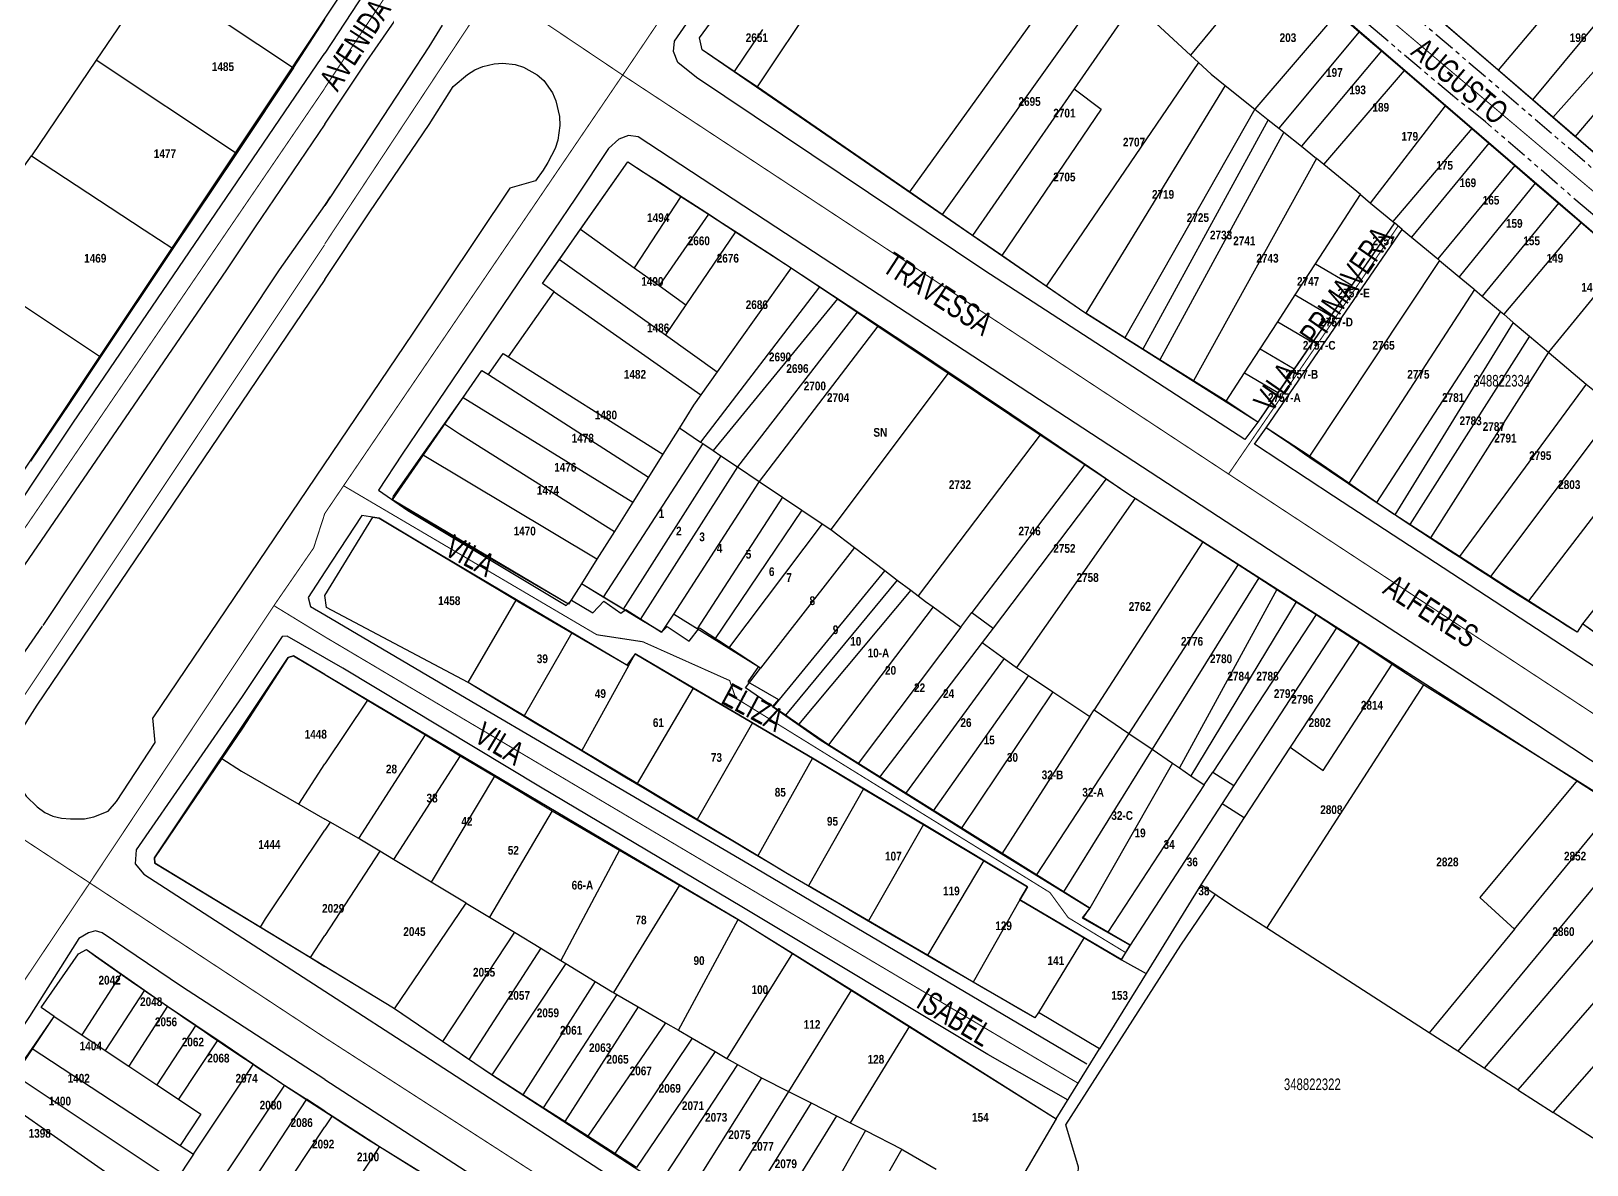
# Model space of a CAD drawing. Extents: x 203136 to 205923, y 4839890 to 4842982.
# Drawn here: x 204586.3 to 204854.4, y 4842317 to 4842512.3 of the extents above; entities that cross this region are included whole.
import ezdxf
from ezdxf.enums import TextEntityAlignment as Align

# ---------------------------------------------------------------- set-up
doc = ezdxf.new("R2010")
doc.units = 0
doc.header["$LTSCALE"] = 1.5
doc.header["$MEASUREMENT"] = 0
doc.linetypes.add('PHANTOMX2', pattern=[5, 2.5, -0.5, 0.5, -0.5, 0.5, -0.5])
for name, color, linetype in [('CD_MALHA_LOTES', 40, 'CONTINUOUS'), ('CD_TXT_QUADRA', 7, 'CONTINUOUS'), ('RU-QUADRAS', 210, 'CONTINUOUS'), ('SV-EIXO-RUA-N-PAV', 6, 'CONTINUOUS'), ('SV-EIXO-RUA-PAV', 20, 'CONTINUOUS'), ('SV-RUA-NAO-PAV-S-GUIA-C-GUIA', 7, 'CONTINUOUS'), ('SV-RUA-PAVIM-S-GUIA-C-GUIA', 7, 'CONTINUOUS'), ('SV-TXT-RUA-N-PAV-S-GUIA-C-GUIA', 7, 'CONTINUOUS'), ('SV-TXT-RUA-PAV-S-GUIA-C-GUIA', 7, 'CONTINUOUS'), ('Th_NmrPort', 1, 'CONTINUOUS')]:
    doc.layers.add(name, color=color, linetype=linetype)
doc.styles.add('3488-22-2D_TXT$0$ARIAL', font='ARIAL.TTF')
doc.styles.add('ARIAL', font='ARIAL.TTF')
doc.styles.get("Standard").update_dxf_attribs({"font": 'swisscbo.ttf'})

msp = doc.modelspace()

# ---------------------------------------------------------------- linework, layer by layer
at = {"layer": 'CD_MALHA_LOTES', "linetype": 'Continuous'}
for p, q in [((204800.1, 4842525.19), (204786.07, 4842508.17)), ((204607.44, 4842521.98), (204597.51, 4842507.31)), ((204607.44, 4842521.98), (204631.51, 4842505.99)), ((204723.48, 4842520.85), (204711.36, 4842502.7)), ((204763.72, 4842520.88), (204737.63, 4842484.61)), ((204852.65, 4842521.72), (204839.1, 4842505.57)), ((204701.47, 4842511.17), (204705.72, 4842516.99)), ((204769.19, 4842517.01), (204743.24, 4842480.75)), ((204776.28, 4842517.18), (204766, 4842502.38)), ((204811.38, 4842515.46), (204797.16, 4842498.87)), ((204811.38, 4842515.46), (204815.14, 4842512.22)), ((204858.48, 4842516.74), (204844.99, 4842500.5)), ((204631.51, 4842505.99), (204636.88, 4842514.33)), ((204712.3, 4842512.62), (204707.43, 4842505.35)), ((204780.15, 4842513.62), (204786.07, 4842508.17)), ((204839.1, 4842505.57), (204829.74, 4842513.66)), ((204848.51, 4842497.46), (204862.56, 4842513.25)), ((204701.9, 4842509.09), (204701.47, 4842511.17)), ((204815.14, 4842512.22), (204801.27, 4842495.59)), ((204815.14, 4842512.22), (204818.97, 4842508.93)), ((204852.37, 4842494.13), (204866.06, 4842510.27)), ((204597.51, 4842507.31), (204586.36, 4842490.85)), ((204621.67, 4842491.26), (204597.51, 4842507.31)), ((204707.43, 4842505.35), (204701.9, 4842509.09)), ((204786.07, 4842508.17), (204787.45, 4842506.9)), ((204818.97, 4842508.93), (204805.16, 4842492.48)), ((204818.97, 4842508.93), (204822.94, 4842505.52)), ((204631.51, 4842505.99), (204621.67, 4842491.26)), ((204711.36, 4842502.7), (204707.43, 4842505.35)), ((204787.45, 4842506.9), (204761.21, 4842468.38)), ((204787.45, 4842506.9), (204789.63, 4842504.89)), ((204789.63, 4842504.89), (204792.03, 4842502.97)), ((204809.06, 4842489.37), (204822.94, 4842505.52)), ((204822.94, 4842505.52), (204830.02, 4842499.43)), ((204844.99, 4842500.5), (204839.1, 4842505.57)), ((204737.63, 4842484.61), (204711.36, 4842502.7)), ((204766, 4842502.38), (204748.52, 4842477.11)), ((204766, 4842502.38), (204770.69, 4842498.89)), ((204792.03, 4842502.97), (204768.02, 4842463.71)), ((204792.03, 4842502.97), (204797.16, 4842498.87)), ((204817.08, 4842482.7), (204830.02, 4842499.43)), ((204830.02, 4842499.43), (204834.56, 4842495.53)), ((204848.51, 4842497.46), (204844.99, 4842500.5)), ((204770.69, 4842498.89), (204753.55, 4842473.65)), ((204797.16, 4842498.87), (204774.73, 4842459.5)), ((204799.47, 4842497.03), (204777.83, 4842457.55)), ((204797.16, 4842498.87), (204799.47, 4842497.03)), ((204799.47, 4842497.03), (204801.27, 4842495.59)), ((204852.37, 4842494.13), (204848.51, 4842497.46)), ((204802.15, 4842494.89), (204780.77, 4842455.71)), ((204801.27, 4842495.59), (204802.15, 4842494.89)), ((204802.15, 4842494.89), (204805.16, 4842492.48)), ((204834.56, 4842495.53), (204820.91, 4842479.52)), ((204834.56, 4842495.53), (204837.48, 4842493.01)), ((204852.45, 4842494.06), (204852.37, 4842494.13)), ((204856.31, 4842490.75), (204852.45, 4842494.06)), ((204621.67, 4842491.26), (204610.72, 4842474.88)), ((204805.16, 4842492.48), (204807.8, 4842490.38)), ((204837.48, 4842493.01), (204824.16, 4842476.81)), ((204837.48, 4842493.01), (204841.95, 4842489.17)), ((204573.3, 4842472.78), (204586.36, 4842490.85)), ((204586.36, 4842490.85), (204605.75, 4842478.1)), ((204680.97, 4842478.2), (204689.09, 4842489.79)), ((204689.09, 4842489.79), (204698.26, 4842483.85)), ((204807.8, 4842490.38), (204786.55, 4842452.08)), ((204809.06, 4842489.37), (204807.8, 4842490.38)), ((204815.33, 4842484.16), (204809.06, 4842489.37)), ((204841.95, 4842489.17), (204828.67, 4842473.07)), ((204841.95, 4842489.17), (204845.48, 4842486.14)), ((204845.48, 4842486.14), (204832.37, 4842469.99)), ((204845.48, 4842486.14), (204849.49, 4842482.69)), ((204698.26, 4842483.85), (204690.22, 4842471.55)), ((204698.26, 4842483.85), (204702.98, 4842480.79)), ((204743.24, 4842480.75), (204737.63, 4842484.61)), ((204807.58, 4842472.23), (204815.33, 4842484.16)), ((204815.33, 4842484.16), (204817.08, 4842482.7)), ((204702.98, 4842480.79), (204694.5, 4842468.48)), ((204702.98, 4842480.79), (204707.67, 4842477.75)), ((204748.52, 4842477.11), (204743.24, 4842480.75)), ((204817.08, 4842482.7), (204820.91, 4842479.52)), ((204849.49, 4842482.69), (204836.33, 4842466.67)), ((204849.49, 4842482.69), (204853.39, 4842479.34)), ((204605.75, 4842478.1), (204610.72, 4842474.88)), ((204677.33, 4842472.99), (204680.97, 4842478.2)), ((204680.97, 4842478.2), (204690.22, 4842471.55)), ((204707.67, 4842477.75), (204699.11, 4842465.17)), ((204707.67, 4842477.75), (204716.91, 4842471.76)), ((204799.12, 4842444), (204822.53, 4842478.17)), ((204821.19, 4842479.28), (204813.84, 4842468.56)), ((204820.91, 4842479.52), (204821.19, 4842479.28)), ((204822.53, 4842478.17), (204821.19, 4842479.28)), ((204822.53, 4842478.17), (204824.16, 4842476.81)), ((204853.39, 4842479.34), (204840.03, 4842463.54)), ((204853.39, 4842479.34), (204860.78, 4842472.99)), ((204610.72, 4842474.88), (204598.26, 4842456.24)), ((204753.55, 4842473.65), (204748.52, 4842477.11)), ((204824.16, 4842476.81), (204828.67, 4842473.07)), ((204573.3, 4842472.78), (204598.26, 4842456.24)), ((204674.41, 4842468.82), (204677.33, 4842472.99)), ((204677.33, 4842472.99), (204695.59, 4842460)), ((204761.21, 4842468.38), (204753.55, 4842473.65)), ((204804.1, 4842466.88), (204807.58, 4842472.23)), ((204828.98, 4842472.81), (204806.55, 4842439.09)), ((204807.58, 4842472.23), (204813.84, 4842468.56)), ((204828.67, 4842473.07), (204828.98, 4842472.81)), ((204828.98, 4842472.81), (204832.37, 4842469.99)), ((204860.78, 4842472.99), (204847.77, 4842457)), ((204690.22, 4842471.55), (204694.5, 4842468.48)), ((204717.27, 4842471.53), (204704.52, 4842453.65)), ((204716.91, 4842471.76), (204717.27, 4842471.53)), ((204717.27, 4842471.53), (204722.15, 4842468.25)), ((204832.37, 4842469.99), (204834.86, 4842467.92)), ((204668.51, 4842456.21), (204676.41, 4842467.41)), ((204676.41, 4842467.41), (204674.41, 4842468.82)), ((204676.41, 4842467.41), (204701.68, 4842449.67)), ((204694.5, 4842468.48), (204699.11, 4842465.17)), ((204722.15, 4842468.25), (204701.65, 4842441.53)), ((204722.15, 4842468.25), (204725.25, 4842466.18)), ((204767.87, 4842463.8), (204761.21, 4842468.38)), ((204801.09, 4842462.25), (204804.1, 4842466.88)), ((204804.1, 4842466.88), (204810.22, 4842463.28)), ((204813.84, 4842468.56), (204810.22, 4842463.28)), ((204834.97, 4842467.82), (204813.35, 4842434.42)), ((204834.86, 4842467.92), (204834.97, 4842467.82)), ((204834.97, 4842467.82), (204836.33, 4842466.67)), ((204699.11, 4842465.17), (204695.59, 4842460)), ((204725.25, 4842466.18), (204703.8, 4842440.08)), ((204725.25, 4842466.18), (204728.6, 4842463.93)), ((204836.33, 4842466.67), (204839.48, 4842464.01)), ((204728.6, 4842463.93), (204708.01, 4842437.25)), ((204732.21, 4842461.52), (204711.75, 4842434.73)), ((204728.6, 4842463.93), (204732.21, 4842461.52)), ((204732.21, 4842461.52), (204744.31, 4842453.41)), ((204768.02, 4842463.71), (204767.87, 4842463.8)), ((204774.73, 4842459.5), (204768.02, 4842463.71)), ((204798.06, 4842457.58), (204801.09, 4842462.25)), ((204801.09, 4842462.25), (204807.09, 4842458.73)), ((204810.22, 4842463.28), (204807.09, 4842458.73)), ((204839.48, 4842464.01), (204818.12, 4842431.14)), ((204841.68, 4842462.15), (204821.26, 4842428.99)), ((204839.48, 4842464.01), (204840.03, 4842463.54)), ((204840.03, 4842463.54), (204841.68, 4842462.15)), ((204841.68, 4842462.15), (204844.47, 4842459.78)), ((204695.59, 4842460), (204704.52, 4842453.65)), ((204777.83, 4842457.55), (204774.73, 4842459.5)), ((204807.09, 4842458.73), (204803.94, 4842454.13)), ((204844.47, 4842459.78), (204823.85, 4842427.31)), ((204844.47, 4842459.78), (204847.77, 4842457)), ((204598.26, 4842456.24), (204592.77, 4842448.02)), ((204665.08, 4842453.14), (204667.61, 4842456.78)), ((204667.61, 4842456.78), (204668.51, 4842456.21)), ((204668.51, 4842456.21), (204695.13, 4842439.43)), ((204780.77, 4842455.71), (204777.83, 4842457.55)), ((204795.36, 4842453.43), (204798.06, 4842457.58)), ((204798.06, 4842457.58), (204803.94, 4842454.13)), ((204847.77, 4842457), (204827.41, 4842425.02)), ((204847.77, 4842457), (204847.88, 4842456.9)), ((204847.88, 4842456.9), (204854.25, 4842451.53)), ((204660.7, 4842449.23), (204663.94, 4842453.87)), ((204663.94, 4842453.87), (204665.08, 4842453.14)), ((204704.52, 4842453.65), (204701.68, 4842449.67)), ((204744.31, 4842453.41), (204724.06, 4842426.44)), ((204744.31, 4842453.41), (204760.17, 4842442.79)), ((204786.55, 4842452.08), (204780.77, 4842455.71)), ((204792.19, 4842448.55), (204795.36, 4842453.43)), ((204795.36, 4842453.43), (204801.13, 4842450.04)), ((204803.94, 4842454.13), (204801.13, 4842450.04)), ((204665.08, 4842453.14), (204692.66, 4842435.47)), ((204792.19, 4842448.55), (204786.55, 4842452.08)), ((204854.25, 4842451.53), (204832.43, 4842421.79)), ((204854.25, 4842451.53), (204855.67, 4842450.33)), ((204592.77, 4842448.02), (204586.19, 4842438.24)), ((204657.49, 4842444.65), (204660.7, 4842449.23)), ((204660.7, 4842449.23), (204689.98, 4842431.17)), ((204701.68, 4842449.67), (204700.41, 4842447.9)), ((204797.65, 4842444.97), (204792.19, 4842448.55)), ((204801.13, 4842450.04), (204797.65, 4842444.97)), ((204700.41, 4842447.9), (204697.99, 4842444)), ((204859.42, 4842447.17), (204837.76, 4842418.36)), ((204653.74, 4842439.31), (204657.49, 4842444.65)), ((204657.49, 4842444.65), (204660.09, 4842442.97)), ((204660.09, 4842442.97), (204686.78, 4842426.1)), ((204697.99, 4842444), (204695.13, 4842439.43)), ((204697.99, 4842444), (204701.65, 4842441.53)), ((204760.17, 4842442.79), (204739.14, 4842415.04)), ((204760.17, 4842442.79), (204767.83, 4842437.66)), ((204806.31, 4842439.26), (204799.12, 4842444)), ((204702.01, 4842441.29), (204684.85, 4842414.83)), ((204701.65, 4842441.53), (204702.01, 4842441.29)), ((204702.01, 4842441.29), (204703.8, 4842440.08)), ((204703.8, 4842440.08), (204705.15, 4842439.18)), ((204865.61, 4842441.95), (204844.28, 4842414.17)), ((204648.74, 4842432.18), (204653.74, 4842439.31)), ((204683.78, 4842421.34), (204653.74, 4842439.31)), ((204705.15, 4842439.18), (204688.31, 4842412.74)), ((204695.13, 4842439.43), (204692.66, 4842435.47)), ((204705.15, 4842439.18), (204708.01, 4842437.25)), ((204767.83, 4842437.66), (204748.39, 4842412.15)), ((204767.83, 4842437.66), (204771.51, 4842435.2)), ((204806.55, 4842439.09), (204806.31, 4842439.26)), ((204813.35, 4842434.42), (204806.55, 4842439.09)), ((204692.66, 4842435.47), (204689.98, 4842431.17)), ((204708.01, 4842437.25), (204691.21, 4842410.97)), ((204708.01, 4842437.25), (204711.75, 4842434.73)), ((204711.75, 4842434.73), (204711.61, 4842434.54)), ((204711.75, 4842434.73), (204715.74, 4842432.04)), ((204771.51, 4842435.2), (204752.06, 4842409.48)), ((204771.51, 4842435.2), (204775.43, 4842432.57)), ((204873.28, 4842435.48), (204853.63, 4842410.19)), ((204648.53, 4842431.57), (204648.74, 4842432.18)), ((204711.61, 4842434.54), (204696.96, 4842411.9)), ((204715.74, 4842432.04), (204701.05, 4842409.36)), ((204715.74, 4842432.04), (204719.09, 4842429.78)), ((204775.43, 4842432.57), (204776.55, 4842431.85)), ((204818.12, 4842431.14), (204813.35, 4842434.42)), ((204651.2, 4842429.73), (204648.53, 4842431.57)), ((204678.9, 4842413.61), (204651.2, 4842429.73)), ((204689.98, 4842431.17), (204686.78, 4842426.1)), ((204719.09, 4842429.78), (204704.02, 4842407.51)), ((204719.09, 4842429.78), (204722.59, 4842427.43)), ((204776.55, 4842431.85), (204756.09, 4842402.7)), ((204776.55, 4842431.85), (204788.21, 4842424.34)), ((204821.05, 4842429.12), (204818.12, 4842431.14)), ((204636.88, 4842415.11), (204645.18, 4842428.59)), ((204645.18, 4842428.59), (204646.27, 4842428.43)), ((204646.27, 4842428.43), (204669.84, 4842414.32)), ((204722.59, 4842427.43), (204706.42, 4842406.02)), ((204722.59, 4842427.43), (204724.06, 4842426.44)), ((204821.26, 4842428.99), (204821.05, 4842429.12)), ((204823.85, 4842427.31), (204821.26, 4842428.99)), ((204827.41, 4842425.02), (204823.85, 4842427.31)), ((204686.78, 4842426.1), (204683.78, 4842421.34)), ((204724.06, 4842426.44), (204728.16, 4842423.34)), ((204788.21, 4842424.34), (204769.47, 4842395.42)), ((204788.21, 4842424.34), (204794.27, 4842420.45)), ((204832.43, 4842421.79), (204827.41, 4842425.02)), ((204683.78, 4842421.34), (204681.11, 4842417.11)), ((204728.16, 4842423.34), (204711.98, 4842402.57)), ((204728.16, 4842423.34), (204733.36, 4842419.41)), ((204837.76, 4842418.36), (204832.43, 4842421.79)), ((204733.36, 4842419.41), (204714.17, 4842395.91)), ((204733.36, 4842419.41), (204735.53, 4842417.76)), ((204794.27, 4842420.45), (204775.44, 4842391.34)), ((204794.27, 4842420.45), (204797.82, 4842418.16)), ((204681.11, 4842417.11), (204678.9, 4842413.61)), ((204684.85, 4842414.83), (204681.11, 4842417.11)), ((204735.53, 4842417.76), (204716.25, 4842394.46)), ((204737.84, 4842416.02), (204718.53, 4842392.86)), ((204735.53, 4842417.76), (204737.84, 4842416.02)), ((204737.84, 4842416.02), (204739.14, 4842415.04)), ((204797.82, 4842418.16), (204779.46, 4842388.6)), ((204800.96, 4842416.14), (204784.14, 4842385.4)), ((204797.82, 4842418.16), (204800.96, 4842416.14)), ((204800.96, 4842416.14), (204804.29, 4842413.99)), ((204839.68, 4842417.12), (204837.76, 4842418.36)), ((204844.28, 4842414.17), (204839.68, 4842417.12)), ((204637.15, 4842413.05), (204636.88, 4842415.11)), ((204661.57, 4842400.13), (204669.84, 4842414.32)), ((204669.84, 4842414.32), (204670.22, 4842414.09)), ((204670.22, 4842414.09), (204679.46, 4842408.67)), ((204688.31, 4842412.74), (204684.85, 4842414.83)), ((204741.69, 4842413.15), (204723.69, 4842389.35)), ((204739.14, 4842415.04), (204740.39, 4842414.09)), ((204740.39, 4842414.09), (204741.69, 4842413.15)), ((204741.69, 4842413.15), (204746.49, 4842409.66)), ((204804.29, 4842413.99), (204786.13, 4842384.04)), ((204804.29, 4842413.99), (204807.69, 4842411.81)), ((204852.69, 4842408.78), (204844.28, 4842414.17)), ((204661.57, 4842400.13), (204637.15, 4842413.05)), ((204691.21, 4842410.97), (204688.31, 4842412.74)), ((204694.88, 4842408.75), (204691.21, 4842410.97)), ((204696.96, 4842411.9), (204694.88, 4842408.75)), ((204701.05, 4842409.36), (204696.96, 4842411.9)), ((204746.49, 4842409.66), (204748.39, 4842412.15)), ((204748.39, 4842412.15), (204752.06, 4842409.48)), ((204807.69, 4842411.81), (204789.88, 4842384.67)), ((204807.69, 4842411.81), (204811.22, 4842409.53)), ((204679.46, 4842408.67), (204671.24, 4842394.35)), ((204679.46, 4842408.67), (204689.2, 4842402.97)), ((204704.02, 4842407.51), (204701.05, 4842409.36)), ((204746.49, 4842409.66), (204728.8, 4842386.13)), ((204752.06, 4842409.48), (204750.17, 4842406.99)), ((204811.22, 4842409.53), (204793.55, 4842382.34)), ((204811.22, 4842409.53), (204815.13, 4842407.02)), ((204853.63, 4842410.19), (204852.69, 4842408.78)), ((204858.32, 4842406.91), (204853.63, 4842410.19)), ((204706.42, 4842406.02), (204704.02, 4842407.51)), ((204711.98, 4842402.57), (204706.42, 4842406.02)), ((204750.17, 4842406.99), (204732.47, 4842383.82)), ((204750.17, 4842406.99), (204753.93, 4842404.27)), ((204815.13, 4842407.02), (204803.25, 4842388.96)), ((204815.13, 4842407.02), (204815.47, 4842406.8)), ((204815.47, 4842406.8), (204820.81, 4842403.29)), ((204630.56, 4842404.42), (204622.73, 4842392.26)), ((204631.49, 4842404.7), (204630.56, 4842404.42)), ((204636.88, 4842401.47), (204631.49, 4842404.7)), ((204689.2, 4842402.97), (204681.15, 4842388.41)), ((204689.2, 4842402.97), (204690.37, 4842405.06)), ((204690.37, 4842405.06), (204700.38, 4842399.16)), ((204709.36, 4842399.17), (204711.98, 4842402.57)), ((204753.93, 4842404.27), (204736.96, 4842381)), ((204753.93, 4842404.27), (204756.09, 4842402.7)), ((204756.09, 4842402.7), (204758.16, 4842401.32)), ((204808.92, 4842384.95), (204820.81, 4842403.29)), ((204820.81, 4842403.29), (204826.27, 4842399.7)), ((204636.88, 4842401.47), (204644.24, 4842397.07)), ((204671.24, 4842394.35), (204661.57, 4842400.13)), ((204758.16, 4842401.32), (204741.69, 4842378.02)), ((204758.16, 4842401.32), (204762.32, 4842398.52)), ((204644.24, 4842397.07), (204636.88, 4842386.11)), ((204644.24, 4842397.07), (204654.24, 4842391.08)), ((204700.38, 4842399.16), (204690.73, 4842382.68)), ((204700.38, 4842399.16), (204710.59, 4842393.14)), ((204714.17, 4842395.91), (204709.36, 4842399.17)), ((204762.32, 4842398.52), (204746.53, 4842374.98)), ((204762.32, 4842398.52), (204768.7, 4842394.23)), ((204799.21, 4842357.78), (204826.27, 4842399.7)), ((204826.27, 4842399.7), (204826.38, 4842399.63)), ((204826.38, 4842399.63), (204852.7, 4842383.23)), ((204716.25, 4842394.46), (204714.17, 4842395.91)), ((204718.53, 4842392.86), (204716.25, 4842394.46)), ((204768.7, 4842394.23), (204769.47, 4842395.42)), ((204769.47, 4842395.42), (204775.44, 4842391.34)), ((204622.73, 4842392.26), (204619.16, 4842386.99)), ((204681.15, 4842388.41), (204671.24, 4842394.35)), ((204710.59, 4842393.14), (204701.04, 4842376.5)), ((204710.59, 4842393.14), (204720.94, 4842387.05)), ((204723.69, 4842389.35), (204718.53, 4842392.86)), ((204768.7, 4842394.23), (204753.53, 4842370.58)), ((204642.73, 4842373.22), (204654.24, 4842391.08)), ((204654.24, 4842391.08), (204660.21, 4842387.5)), ((204728.8, 4842386.13), (204723.69, 4842389.35)), ((204775.44, 4842391.34), (204759.47, 4842366.93)), ((204775.44, 4842391.34), (204779.46, 4842388.6)), ((204619.16, 4842386.99), (204607.56, 4842369.9)), ((204619.16, 4842386.99), (204622.55, 4842384.83)), ((204660.21, 4842387.5), (204648.75, 4842369.6)), ((204660.21, 4842387.5), (204666.11, 4842383.97)), ((204690.73, 4842382.68), (204681.15, 4842388.41)), ((204720.94, 4842387.05), (204711.52, 4842370.23)), ((204720.94, 4842387.05), (204721.21, 4842386.89)), ((204721.21, 4842386.89), (204729.74, 4842381.81)), ((204779.46, 4842388.6), (204764.19, 4842364.02)), ((204779.46, 4842388.6), (204782.98, 4842386.19)), ((204803.25, 4842388.96), (204795.3, 4842376.87)), ((204803.25, 4842388.96), (204808.92, 4842384.95)), ((204622.55, 4842384.83), (204632.4, 4842379.16)), ((204632.4, 4842379.16), (204636.88, 4842386.11)), ((204666.11, 4842383.97), (204655.19, 4842365.72)), ((204666.11, 4842383.97), (204676.06, 4842378)), ((204732.47, 4842383.82), (204728.8, 4842386.13)), ((204736.96, 4842381), (204732.47, 4842383.82)), ((204782.98, 4842386.19), (204768.7, 4842361.25)), ((204782.98, 4842386.19), (204784.14, 4842385.4)), ((204784.14, 4842385.4), (204786.13, 4842384.04)), ((204786.13, 4842384.04), (204788.43, 4842382.47)), ((204788.43, 4842382.47), (204789.88, 4842384.67)), ((204789.88, 4842384.67), (204793.55, 4842382.34)), ((204701.04, 4842376.5), (204690.73, 4842382.68)), ((204729.74, 4842381.81), (204720.23, 4842365.07)), ((204729.74, 4842381.81), (204740.06, 4842375.67)), ((204741.69, 4842378.02), (204736.96, 4842381)), ((204788.43, 4842382.47), (204771.79, 4842357.12)), ((204793.55, 4842382.34), (204791.53, 4842379.24)), ((204852.7, 4842383.23), (204835.94, 4842363.09)), ((204852.7, 4842383.23), (204859.49, 4842379)), ((204632.4, 4842379.16), (204636.88, 4842376.58)), ((204791.53, 4842379.24), (204775.68, 4842354.84)), ((204791.53, 4842379.24), (204795.3, 4842376.87)), ((204841.88, 4842357.64), (204859.49, 4842379)), ((204637.8, 4842376.06), (204636.88, 4842376.58)), ((204637.8, 4842376.06), (204636.88, 4842374.69)), ((204642.73, 4842373.22), (204637.8, 4842376.06)), ((204676.06, 4842378), (204665.26, 4842359.67)), ((204676.06, 4842378), (204687.69, 4842371.22)), ((204711.52, 4842370.23), (204701.04, 4842376.5)), ((204740.06, 4842375.67), (204730.58, 4842359.03)), ((204740.06, 4842375.67), (204740.77, 4842375.25)), ((204746.53, 4842374.98), (204741.69, 4842378.02)), ((204795.3, 4842376.87), (204787.82, 4842365.25)), ((204864.55, 4842375.84), (204832.11, 4842336.6)), ((204626.66, 4842359.42), (204636.88, 4842374.69)), ((204642.9, 4842373.12), (204642.73, 4842373.22)), ((204646.35, 4842371.04), (204642.9, 4842373.12)), ((204740.77, 4842375.25), (204750.43, 4842369.44)), ((204753.53, 4842370.58), (204746.53, 4842374.98)), ((204646.35, 4842371.04), (204636.88, 4842356.52)), ((204648.75, 4842369.6), (204646.35, 4842371.04)), ((204687.69, 4842371.22), (204677.58, 4842352.22)), ((204687.69, 4842371.22), (204698.01, 4842365.2)), ((204759.47, 4842366.93), (204753.53, 4842370.58)), ((204869.73, 4842372.45), (204836.65, 4842333.67)), ((204607.56, 4842369.9), (204607.62, 4842369.01)), ((204607.62, 4842369.01), (204625.78, 4842357.96)), ((204655.19, 4842365.72), (204648.75, 4842369.6)), ((204716.93, 4842366.99), (204711.52, 4842370.23)), ((204750.43, 4842369.44), (204740.72, 4842353.12)), ((204750.43, 4842369.44), (204757.96, 4842364.92)), ((204875.92, 4842368.37), (204842.46, 4842329.93)), ((204661.23, 4842362.09), (204655.19, 4842365.72)), ((204698.01, 4842365.2), (204686.62, 4842346.71)), ((204698.01, 4842365.2), (204708.14, 4842359.28)), ((204720.23, 4842365.07), (204716.93, 4842366.99)), ((204730.58, 4842359.03), (204720.23, 4842365.07)), ((204757.96, 4842364.92), (204756.64, 4842362.65)), ((204764.19, 4842364.02), (204759.47, 4842366.93)), ((204787.82, 4842365.25), (204778.4, 4842349.99)), ((204793.49, 4842361.47), (204787.82, 4842365.25)), ((204756.64, 4842362.65), (204748.63, 4842348.51)), ((204756.64, 4842362.65), (204767.72, 4842356.15)), ((204768.7, 4842361.25), (204764.19, 4842364.02)), ((204835.94, 4842363.09), (204841.88, 4842357.64)), ((204648.9, 4842343.89), (204661.23, 4842362.09)), ((204661.23, 4842362.09), (204665.26, 4842359.67)), ((204665.26, 4842359.67), (204669.55, 4842357.08)), ((204767.59, 4842359.58), (204768.7, 4842361.25)), ((204771.79, 4842357.12), (204767.59, 4842359.58)), ((204799.21, 4842357.78), (204793.49, 4842361.47)), ((204625.78, 4842357.96), (204626.66, 4842359.42)), ((204625.78, 4842357.96), (204634.41, 4842352.72)), ((204669.55, 4842357.08), (204657.16, 4842338.27)), ((204669.55, 4842357.08), (204674.12, 4842354.34)), ((204697.81, 4842340.22), (204708.14, 4842359.28)), ((204708.14, 4842359.28), (204717.47, 4842353.5)), ((204740.72, 4842353.12), (204730.58, 4842359.03)), ((204775.68, 4842354.84), (204771.79, 4842357.12)), ((204827.16, 4842339.78), (204799.21, 4842357.78)), ((204841.88, 4842357.64), (204827.16, 4842339.78)), ((204634.41, 4842352.72), (204636.88, 4842356.52)), ((204674.12, 4842354.34), (204661.71, 4842335.18)), ((204674.12, 4842354.34), (204677.58, 4842352.22)), ((204767.72, 4842356.15), (204759.88, 4842343.26)), ((204767.72, 4842356.15), (204774.19, 4842352.35)), ((204774.19, 4842352.35), (204775.68, 4842354.84)), ((204587.99, 4842344.1), (204594.44, 4842353.38)), ((204594.44, 4842353.38), (204595.83, 4842354.09)), ((204595.83, 4842354.09), (204601.77, 4842349.93)), ((204634.41, 4842352.72), (204636.88, 4842351.21)), ((204678.41, 4842351.72), (204665.66, 4842332.5)), ((204677.58, 4842352.22), (204678.41, 4842351.72)), ((204678.41, 4842351.72), (204683.5, 4842348.61)), ((204717.47, 4842353.5), (204706.19, 4842335.35)), ((204717.47, 4842353.5), (204727.64, 4842347.18)), ((204748.63, 4842348.51), (204740.72, 4842353.12)), ((204774.19, 4842352.35), (204778.4, 4842349.99)), ((204601.77, 4842349.93), (204595.04, 4842339.4)), ((204601.77, 4842349.93), (204605.79, 4842347.11)), ((204648.74, 4842344), (204636.88, 4842351.21)), ((204778.4, 4842349.99), (204770.36, 4842336.99)), ((204605.79, 4842347.11), (204599.04, 4842336.73)), ((204605.79, 4842347.11), (204607.56, 4842345.87)), ((204683.5, 4842348.61), (204670.99, 4842329.1)), ((204687.2, 4842346.38), (204674.49, 4842326.86)), ((204683.5, 4842348.61), (204686.4, 4842346.84)), ((204686.4, 4842346.84), (204686.62, 4842346.71)), ((204686.62, 4842346.71), (204687.2, 4842346.38)), ((204687.2, 4842346.38), (204690.88, 4842344.24)), ((204727.64, 4842347.18), (204716.77, 4842329.66)), ((204727.64, 4842347.18), (204737.65, 4842340.89)), ((204759.21, 4842342.34), (204748.63, 4842348.51)), ((204590.26, 4842342.58), (204587.99, 4842344.1)), ((204609.78, 4842344.37), (204603.11, 4842334.01)), ((204607.56, 4842345.87), (204609.78, 4842344.37)), ((204609.78, 4842344.37), (204614.68, 4842341.06)), ((204648.9, 4842343.89), (204648.74, 4842344)), ((204657.16, 4842338.27), (204648.9, 4842343.89)), ((204690.88, 4842344.24), (204678.22, 4842324.48)), ((204690.88, 4842344.24), (204695.62, 4842341.49)), ((204586.48, 4842337.07), (204590.26, 4842342.58)), ((204590.26, 4842342.58), (204595.04, 4842339.4)), ((204614.68, 4842341.06), (204607.93, 4842330.8)), ((204614.68, 4842341.06), (204618.44, 4842338.52)), ((204695.62, 4842341.49), (204682.2, 4842321.93)), ((204695.62, 4842341.49), (204697.81, 4842340.22)), ((204737.65, 4842340.89), (204727.42, 4842324.24)), ((204737.65, 4842340.89), (204762.93, 4842324.96)), ((204759.88, 4842343.26), (204759.21, 4842342.34)), ((204770.36, 4842336.99), (204759.88, 4842343.26)), ((204595.04, 4842339.4), (204599.04, 4842336.73)), ((204618.44, 4842338.52), (204611.67, 4842328.3)), ((204618.44, 4842338.52), (204624.57, 4842334.36)), ((204661.71, 4842335.18), (204657.16, 4842338.27)), ((204700.21, 4842338.83), (204686.86, 4842318.96)), ((204697.81, 4842340.22), (204700.21, 4842338.83)), ((204700.21, 4842338.83), (204704.13, 4842336.55)), ((204832.11, 4842336.6), (204827.16, 4842339.78)), ((204848.56, 4842326.01), (204860.91, 4842340.12)), ((204583.37, 4842332.55), (204586.48, 4842337.07)), ((204586.48, 4842337.07), (204611.95, 4842320.35)), ((204599.04, 4842336.73), (204603.11, 4842334.01)), ((204704.13, 4842336.55), (204690.6, 4842316.53)), ((204704.13, 4842336.55), (204706.19, 4842335.35)), ((204762.93, 4842324.96), (204770.36, 4842336.99)), ((204836.65, 4842333.67), (204832.11, 4842336.6)), ((204603.11, 4842334.01), (204607.93, 4842330.8)), ((204614.24, 4842318.85), (204624.57, 4842334.36)), ((204624.57, 4842334.36), (204629.43, 4842331.08)), ((204665.66, 4842332.5), (204661.71, 4842335.18)), ((204707.99, 4842334.31), (204694.64, 4842313.88)), ((204706.19, 4842335.35), (204707.99, 4842334.31)), ((204707.99, 4842334.31), (204712.13, 4842332.02)), ((204842.46, 4842329.93), (204836.65, 4842333.67)), ((204583.37, 4842332.55), (204611.08, 4842314.1)), ((204607.93, 4842330.8), (204611.67, 4842328.3)), ((204629.92, 4842330.76), (204608.91, 4842299.22)), ((204629.43, 4842331.08), (204629.92, 4842330.76)), ((204629.92, 4842330.76), (204633.72, 4842328.3)), ((204670.99, 4842329.1), (204665.66, 4842332.5)), ((204712.13, 4842332.02), (204698.94, 4842311.06)), ((204712.13, 4842332.02), (204716.77, 4842329.66)), ((204608.03, 4842309.52), (204580.66, 4842328.6)), ((204611.67, 4842328.3), (204615.55, 4842325.72)), ((204633.72, 4842328.3), (204612.8, 4842296.49)), ((204636.88, 4842326.25), (204633.72, 4842328.3)), ((204674.49, 4842326.86), (204670.99, 4842329.1)), ((204716.77, 4842329.66), (204703.41, 4842308.12)), ((204720.69, 4842327.67), (204707.03, 4842305.74)), ((204716.77, 4842329.66), (204720.69, 4842327.67)), ((204720.69, 4842327.67), (204725.07, 4842325.43)), ((204842.46, 4842329.93), (204848.56, 4842326.01)), ((204615.55, 4842325.72), (204611.95, 4842320.35)), ((204636.88, 4842326.25), (204638.14, 4842325.44)), ((204638.14, 4842325.44), (204636.88, 4842323.55)), ((204638.14, 4842325.44), (204646.31, 4842320.15)), ((204678.22, 4842324.48), (204674.49, 4842326.86)), ((204725.07, 4842325.43), (204711.16, 4842303.03)), ((204725.07, 4842325.43), (204727.42, 4842324.24)), ((204762.93, 4842324.96), (204753.93, 4842309.64)), ((204857.09, 4842320.51), (204848.56, 4842326.01)), ((204617.13, 4842293.79), (204636.88, 4842323.55)), ((204682.2, 4842321.93), (204678.22, 4842324.48)), ((204730.03, 4842322.91), (204716.65, 4842299.43)), ((204727.42, 4842324.24), (204730.03, 4842322.91)), ((204730.03, 4842322.91), (204736.31, 4842319.71)), ((204611.95, 4842320.35), (204614.24, 4842318.85)), ((204646.31, 4842320.15), (204636.88, 4842305.98)), ((204646.31, 4842320.15), (204652.76, 4842316.16)), ((204686.86, 4842318.96), (204682.2, 4842321.93)), ((204736.31, 4842319.71), (204722.46, 4842295.62)), ((204736.31, 4842319.71), (204736.49, 4842319.62)), ((204736.49, 4842319.62), (204742.22, 4842316.29)), ((204614.24, 4842318.85), (204611.08, 4842314.1)), ((204688.47, 4842317.93), (204686.86, 4842318.96)), ((204690.6, 4842316.53), (204688.47, 4842317.93))]:
    msp.add_line(p, q, dxfattribs=at)
at = {"layer": 'RU-QUADRAS', "color": 6, "linetype": 'Continuous'}
msp.add_lwpolyline([(204749.58, 4842582.26), (204794.8, 4842649.46), (204822.96, 4842618.77), (204828.24, 4842612.27), (204872.04, 4842562.64), (204914.09, 4842513.47), (204974.93, 4842443.99), (204990.57, 4842426.9), (204987.64, 4842424.23), (205006.3, 4842406.28), (204986.78, 4842379.7, 0.0079047666), (204923.56, 4842432.98), (204818.05, 4842523.74), (204779.96, 4842555.38)], format="xyb", close=True, dxfattribs=at)
msp.add_lwpolyline([(204456.99, 4842473.2), (204496.28, 4842531.47), (204534.41, 4842594.44), (204535.49, 4842594.51), (204615.98, 4842539.83), (204640.77, 4842523.63), (204641.39, 4842521.33), (204563.99, 4842405.19), (204519.09, 4842435.85), (204517.98, 4842434.1)], close=True, dxfattribs=at)
for points in [[(204959.33, 4842337.16, -0.0069995441), (204853.63, 4842410.19), (204852.69, 4842408.78, -0.0124147416), (204799.12, 4842444), (204822.53, 4842478.17), (204821.19, 4842479.28), (204797.65, 4842444.97), (204767.87, 4842463.8), (204701.9, 4842509.09), (204701.47, 4842511.17), (204705.72, 4842516.99), (204710.29, 4842523.25), (204718.16, 4842534.02), (204724.35, 4842542.49), (204730.01, 4842551.46), (204732.73, 4842555.77), (204736.5, 4842561.74), (204739.51, 4842566.52), (204743.21, 4842572.38), (204744.14, 4842572.67), (204762.48, 4842557.74), (204914.1, 4842427.21)], [(204722.46, 4842295.62), (204665.61, 4842332.53), (204648.74, 4842344), (204607.62, 4842369.01), (204607.56, 4842369.9), (204630.56, 4842404.42), (204631.49, 4842404.7), (204708.06, 4842359.33), (204762.93, 4842324.96), (204770.36, 4842336.99), (204759.88, 4842343.26), (204759.21, 4842342.34, -0.0057852296), (204661.57, 4842400.13), (204637.15, 4842413.05), (204636.88, 4842415.11), (204645.18, 4842428.59), (204646.27, 4842428.43), (204689.2, 4842402.97), (204690.37, 4842405.06), (204721.21, 4842386.89), (204757.96, 4842364.92), (204756.64, 4842362.65), (204774.19, 4842352.35), (204775.68, 4842354.84), (204767.59, 4842359.58), (204768.7, 4842361.25), (204723.69, 4842389.35), (204709.36, 4842399.17), (204711.98, 4842402.57), (204696.96, 4842411.9), (204694.88, 4842408.75), (204681.11, 4842417.11), (204678.9, 4842413.61), (204648.53, 4842431.57), (204663.94, 4842453.87), (204665.08, 4842453.14), (204667.61, 4842456.78), (204668.51, 4842456.21), (204676.41, 4842467.41), (204674.41, 4842468.82), (204689.09, 4842489.79, -0.007634816), (204775.43, 4842432.57), (204882.09, 4842364.32)], [(204562.37, 4842300.95), (204590.26, 4842342.58), (204587.99, 4842344.1), (204594.44, 4842353.38), (204595.83, 4842354.09, 0.0129217734), (204646.31, 4842320.15), (204663.91, 4842309.34)]]:
    msp.add_lwpolyline(points, format="xyb", dxfattribs=at)
at = {"layer": 'SV-EIXO-RUA-N-PAV', "const_width": 0.18, "flags": 128}
for points in [[(204739.7261, 4842581.0789), (204748.327433, 4842575.196578), (204989.754343, 4842371.335)], [(204640.1196, 4842434.0005), (204683.766074, 4842408.3323), (204691.681425, 4842407.1259), (204706.646853, 4842400.4379), (204707.697059, 4842397.4217), (204761.835095, 4842363.9295), (204764.985709, 4842359.6019), (204774.873941, 4842353.587271)]]:
    msp.add_lwpolyline(points, dxfattribs=at)
at = {"layer": 'SV-EIXO-RUA-PAV', "const_width": 0.18, "flags": 128}
for points in [[(204636.884766, 4842475.6724), (204665.959603, 4842519.691968), (204757.7, 4842658.1553), (204762.304866, 4842665.1105), (204777.2127, 4842687.6279)], [(204636.885233, 4842502.5527), (204653.419252, 4842527.425185), (204749.1207, 4842672.7526)], [(204636.88396, 4842429.2227), (204640.1196, 4842434.0005), (204688.218725, 4842504.74805), (204739.7261, 4842581.0789), (204781.13684, 4842642.2258), (204796.6281, 4842665.1002)], [(204986.786661, 4842305.971481), (204983.888632, 4842308.404637), (204972.881658, 4842315.283995), (204959.847263, 4842325.108558), (204956.499019, 4842328.2389), (204890.300602, 4842371.869557), (204792.620623, 4842436.02004), (204688.218725, 4842504.74805), (204665.959603, 4842519.691968), (204653.419252, 4842527.425185), (204636.8858, 4842538.8925)], [(204636.885232, 4842502.487947), (204560.030752, 4842389.8401)], [(204792.620623, 4842436.02004), (204821.836682, 4842478.746531)], [(204636.884765, 4842475.565199), (204573.579631, 4842380.578715), (204511.271766, 4842287.4482), (204453.930388, 4842201.1731)], [(204636.88396, 4842429.2227), (204634.957263, 4842423.286827), (204628.1155, 4842413.3469), (204596.383094, 4842365.584657), (204538.195938, 4842278.8292), (204487.643986, 4842201.1725)], [(204628.1155, 4842413.3469), (204636.883591, 4842407.984844)], [(204636.8835, 4842407.9849), (204766.589724, 4842331.1344)], [(204636.882392, 4842338.9314), (204850.58, 4842201.17)]]:
    msp.add_lwpolyline(points, dxfattribs=at)
at = {"layer": 'SV-EIXO-RUA-PAV', "const_width": 0.18}
msp.add_lwpolyline([(204636.882392, 4842338.931398), (204596.383094, 4842365.584657), (204573.579631, 4842380.578715), (204560.030752, 4842389.8401), (204432.872829, 4842474.0732), (204342.99088, 4842534.6069), (204301.187582, 4842561.52263), (204290.561812, 4842568.661819)], dxfattribs=at)
at = {"layer": 'SV-RUA-NAO-PAV-S-GUIA-C-GUIA', "linetype": 'PHANTOMX2'}
for points in [[(204983.6, 4842379.7), (204938.14, 4842418.74), (204905.03, 4842446.82), (204865.39, 4842480.065), (204836.89, 4842504.43), (204808.87, 4842528.42), (204770.36, 4842560.79), (204752.4, 4842576.04), (204746.16, 4842580.99), (204745.61, 4842582.19)], [(204982.04, 4842373.7), (204955.45, 4842396.3), (204911.72, 4842433.05), (204883.15, 4842457.2), (204862.775, 4842474.58), (204854.97, 4842481.06), (204836.88, 4842496.71), (204831.57, 4842500.94), (204817.86, 4842512.48), (204801.16, 4842526.62), (204790.93, 4842535.57), (204766.72, 4842556.055), (204746.6, 4842573.44), (204744.19, 4842575.36)]]:
    msp.add_lwpolyline(points, dxfattribs=at)
at = {"layer": 'SV-RUA-NAO-PAV-S-GUIA-C-GUIA'}
msp.add_lwpolyline([(204646.122985, 4842433.228767), (204651.2, 4842429.73), (204678.48, 4842413.38), (204679.38, 4842414.27), (204683.05, 4842412.12), (204684.96, 4842414.12), (204687.91, 4842412.05), (204688.76, 4842412.7), (204694.88, 4842408.75), (204695.89, 4842409.78), (204699.67, 4842407.24), (204701.45, 4842409.55), (204711.59, 4842402.87), (204709.78, 4842400.25), (204715.08, 4842397.19), (204714.05, 4842396), (204722.26, 4842390.25), (204753.46, 4842370.62), (204768.7, 4842361.25), (204767.41, 4842359.56), (204775.68, 4842354.84), (204774.11, 4842352.4), (204756.64, 4842362.65), (204757.96, 4842364.92), (204740.77, 4842375.25), (204721.21, 4842386.89), (204690.37, 4842405.06), (204688.94, 4842403.11), (204670.22, 4842414.09), (204646.27, 4842428.43), (204643.260652, 4842428.871739)], dxfattribs=at)
at = {"layer": 'SV-RUA-PAVIM-S-GUIA-C-GUIA'}
for points in [[(204855.96, 4842402.65), (204810.71, 4842432.2), (204797.107289, 4842441.15478), (204799.12, 4842444), (204822.53, 4842478.17), (204821.194148, 4842479.280833), (204813.839163, 4842468.562502), (204810.217666, 4842463.284938), (204807.090373, 4842458.727571), (204803.935021, 4842454.129314), (204801.128965, 4842450.040082), (204797.649574, 4842444.969608), (204795.412326, 4842441.952409), (204750.43, 4842471.14), (204700.95, 4842504.34), (204697.69, 4842506.9), (204696.97, 4842508.8), (204697.13, 4842510.6), (204721.59, 4842546.02), (204739.825, 4842573.335), (204741.37, 4842575.31), (204742.52, 4842575.64), (204744.19, 4842575.36)], [(204450.35, 4842479.26), (204436.83, 4842488.19), (204377.89, 4842527.83), (204341.94, 4842552.08), (204316.76, 4842568.92), (204312.56, 4842571.83), (204311.34, 4842571.92), (204310.68, 4842571.72), (204309.89, 4842570.79), (204309.67, 4842566.15), (204310.1, 4842565.32), (204334.16, 4842548.9), (204434.31, 4842482.07), (204535.14, 4842415.3), (204558.54, 4842399.05), (204560.79, 4842398.22), (204561.79, 4842398.49), (204563.06, 4842399.25), (204593.48, 4842444.8), (204636.4, 4842507.8), (204636.885337, 4842508.542863)], [(204636.885725, 4842530.875249), (204643, 4842526.81), (204646.07, 4842524.69), (204646.5, 4842523.79), (204646.07, 4842522.6), (204636.885337, 4842508.542811)], [(204644.12, 4842507.13), (204649.88, 4842515.44)], [(204657.1, 4842513.34), (204654.82, 4842509.61)], [(204636.885124, 4842496.282194), (204644.12, 4842507.13)], [(204636.89, 4842508.55), (204636.885337, 4842508.542863)], [(204636.885337, 4842508.542811), (204636.885337, 4842508.542812)], [(204654.82, 4842509.61), (204637.87, 4842483.76)], [(204659.02, 4842502.79), (204661.46, 4842504.84)], [(204661.46, 4842504.84), (204662.709653, 4842505.669784), (204664.107712, 4842506.254106), (204666.069973, 4842506.70669), (204667.569436, 4842506.803683), (204669.669079, 4842506.562528), (204671.114554, 4842506.124687), (204673.500763, 4842504.808111), (204674.633292, 4842503.808063), (204676.122607, 4842501.688893), (204676.703435, 4842500.294532), (204677.313789, 4842497.592426), (204677.394916, 4842496.090988), (204677.056977, 4842493.557115), (204676.591858, 4842492.117944), (204675.3374, 4842489.679253), (204674.521627, 4842488.394171), (204673.18631, 4842486.538034)], [(204654.87, 4842496.24), (204659.02, 4842502.79)], [(204636.885124, 4842496.282194), (204636.881061, 4842496.276102)], [(204636.89, 4842496.29), (204636.885124, 4842496.282689)], [(204644.64, 4842481.17), (204654.87, 4842496.24)], [(204874.8, 4842373.66), (204838.58, 4842397.58), (204806.77, 4842418.28), (204763.22, 4842446.73), (204714.61, 4842478.57), (204690.87, 4842494.13), (204689.23, 4842494.36), (204687.54, 4842493.71), (204685.78, 4842492.13), (204680.08, 4842483.55), (204650.21, 4842439.45), (204646.122985, 4842433.228767)], [(204673.18631, 4842486.538034), (204668.78, 4842485.27)], [(204637.87, 4842483.76), (204636.884881, 4842482.294016)], [(204668.78, 4842485.27), (204652.05, 4842460.27)], [(204636.88466, 4842469.53959), (204644.64, 4842481.17)], [(204636.884881, 4842482.292383), (204636.89, 4842482.3)], [(204636.88466, 4842469.539591), (204587.289775, 4842396.189839)], [(204636.88466, 4842469.539591), (204636.881221, 4842469.534433)], [(204636.89, 4842469.54), (204636.88466, 4842469.531997)], [(204652.05, 4842460.27), (204607.275247, 4842394.019993)], [(204636.881411, 4842437.82612), (204636.884109, 4842437.830112)], [(204636.884109, 4842437.821296), (204636.89, 4842437.83)], [(204643.260652, 4842428.871739), (204636.883785, 4842419.164905)], [(204636.883785, 4842419.160549), (204633.99, 4842414.76), (204634.4, 4842413.2), (204636.883656, 4842411.74372)], [(204636.883785, 4842419.164905), (204636.881522, 4842419.16146)], [(204636.89, 4842419.17), (204636.883785, 4842419.160549)], [(204636.881567, 4842411.740092), (204636.883656, 4842411.738863)], [(204636.883656, 4842411.74372), (204636.89, 4842411.74)], [(204636.883656, 4842411.738863), (204661.24, 4842397.41), (204710.02, 4842368.82), (204768.21, 4842334.44)], [(204636.883528, 4842404.343729), (204630.38, 4842408.09), (204629.53, 4842408.03), (204622.64, 4842397.7), (204604.4, 4842371.26), (204604.2, 4842368.84), (204605.68, 4842367.11), (204636.882531, 4842346.928364)], [(204636.883528, 4842404.340828), (204636.881611, 4842404.341933)], [(204636.89, 4842404.34), (204636.883528, 4842404.343728)], [(204764.99, 4842328.16), (204751.11, 4842336.02), (204708.74, 4842361.46), (204674.08, 4842382.1), (204639.99, 4842402.55), (204636.883528, 4842404.340828)], [(204587.289775, 4842396.189839), (204586.464039, 4842394.925321), (204585.637824, 4842393.649004), (204584.860315, 4842392.347521), (204584.180698, 4842391.007507), (204583.509775, 4842389.129839), (204583.179775, 4842387.059839), (204583.164685, 4842385.553809), (204583.803052, 4842382.918721), (204585.42433, 4842380.548192), (204587.311927, 4842378.686271), (204588.659775, 4842377.689839), (204590.035208, 4842377.078404), (204591.507943, 4842376.745298), (204593.042209, 4842376.649077), (204595.473579, 4842376.647469), (204597.059775, 4842376.959839)], [(204607.646085, 4842389.751141), (204607.275247, 4842394.019993)], [(204600.979775, 4842379.599839), (204607.646085, 4842389.751141)], [(204599.539775, 4842377.939839), (204600.979775, 4842379.599839)], [(204597.059775, 4842376.959839), (204599.539775, 4842377.939839)], [(204636.881954, 4842346.931142), (204653.97, 4842335.88), (204734.94, 4842283.33), (204744.01, 4842278.16), (204745.63, 4842278.4), (204746.88, 4842279.26), (204766.62, 4842314.77), (204766.78, 4842316.61), (204764.58, 4842323.93), (204784.37, 4842354.83), (204790.39, 4842363.65)], [(204636.882267, 4842331.708529), (204612.2, 4842347.74), (204598.5, 4842356.96), (204597.37, 4842357.31), (204596.14, 4842356.96), (204594.48, 4842355.99), (204586, 4842342.54), (204570.5, 4842319.56), (204558.04, 4842300.94), (204555.6, 4842296.59), (204555.16, 4842294.88), (204555.58, 4842294.17), (204556.27, 4842293.31)], [(204636.882046, 4842331.709827), (204659.1, 4842317.28), (204727.92, 4842272.81), (204767.81, 4842246.53), (204795.53, 4842228.39), (204819.08, 4842212.84), (204836.980518, 4842201.166548)]]:
    msp.add_lwpolyline(points, dxfattribs=at)
at = {"layer": 'SV-RUA-PAVIM-S-GUIA-C-GUIA', "linetype": 'Continuous'}
for points in [[(204636.88983, 4842496.290107), (204636.881061, 4842496.276102), (204624.891555, 4842478.597691), (204619.921555, 4842471.187691), (204581.541555, 4842415.067691), (204567.791555, 4842395.897691), (204567.841555, 4842394.107691), (204568.911555, 4842391.957691), (204570.381555, 4842390.377691), (204572.071555, 4842389.927691), (204573.821555, 4842390.107691), (204575.081555, 4842390.777691), (204588.231555, 4842409.817691)], [(204588.351555, 4842409.917691), (204629.051555, 4842471.187691), (204636.884881, 4842482.292383), (204637.846839, 4842483.775027)]]:
    msp.add_lwpolyline(points, dxfattribs=at)

# ---------------------------------------------------------------- texts
at = {"layer": 'CD_TXT_QUADRA', "linetype": 'Continuous', "style": 'ARIAL', "width": 0.7}
for s, p in [('348822334', (204834.8, 4842451.1)), ('348822322', (204802.16, 4842329.89))]:
    msp.add_text(s, height=2, dxfattribs=at).set_placement(p)
at = {"layer": 'SV-TXT-RUA-N-PAV-S-GUIA-C-GUIA', "width": 0.7}
for s, rotation, style, p in [('AUGUSTO', 320, 'ARIAL', (204823.823128, 4842508.410101)), ('VILA     PRIMAVERA', 55.25736846, '3488-22-2D_TXT$0$ARIAL', (204799.993977, 4842446.400819))]:
    msp.add_text(s, height=4, rotation=rotation, dxfattribs=dict(at, style=style)).set_placement(p)
at = {"layer": 'SV-TXT-RUA-PAV-S-GUIA-C-GUIA', "style": 'ARIAL', "width": 0.7}
for s, rotation, p in [('AVENIDA', 57, (204639.070412, 4842501.723708)), ('TRAVESSA', 327, (204732.72405, 4842471.077528)), ('VILA                                          ELIZA', 331.82520064, (204657.235212, 4842422.198698)), ('ALFERES', 327, (204818.978443, 4842415.601134)), ('VILA                                                                          ISABEL', 329, (204662.350768, 4842390.063376))]:
    msp.add_text(s, height=4, rotation=rotation, dxfattribs=at).set_placement(p)
at = {"layer": 'Th_NmrPort', "color": 1}
for s, p in [('2651', (204709.418554, 4842511.197271)), ('203', (204801.418554, 4842511.197271)), ('196', (204851.418554, 4842511.197271)), ('1485', (204617.418554, 4842506.197271)), ('197', (204809.418554, 4842505.197271)), ('193', (204813.418554, 4842502.197271)), ('2695', (204756.418554, 4842500.197271)), ('2701', (204762.418554, 4842498.197271)), ('189', (204817.418554, 4842499.197271)), ('2707', (204774.418554, 4842493.197271)), ('179', (204822.418554, 4842494.197271)), ('1477', (204607.418554, 4842491.197271)), ('175', (204828.418554, 4842489.197271)), ('2705', (204762.418554, 4842487.197271)), ('169', (204832.418554, 4842486.197271)), ('2719', (204779.418554, 4842484.197271)), ('165', (204836.418554, 4842483.197271)), ('1494', (204692.418554, 4842480.197271)), ('2725', (204785.418554, 4842480.197271)), ('2733', (204789.418554, 4842477.197271)), ('159', (204840.418554, 4842479.197271)), ('2660', (204699.418554, 4842476.197271)), ('2741', (204793.418554, 4842476.197271)), ('2757', (204817.418554, 4842476.197271)), ('155', (204843.418554, 4842476.197271)), ('1469', (204595.418554, 4842473.197271)), ('2676', (204704.418554, 4842473.197271)), ('2743', (204797.418554, 4842473.197271)), ('149', (204847.418554, 4842473.197271)), ('1490', (204691.418554, 4842469.197271)), ('2747', (204804.418554, 4842469.197271)), ('2757-E', (204811.418554, 4842467.197271)), ('145', (204853.418554, 4842468.197271)), ('2686', (204709.418554, 4842465.197271)), ('1486', (204692.418554, 4842461.197271)), ('2757-D', (204808.418554, 4842462.197271)), ('2757-C', (204805.418554, 4842458.197271)), ('2765', (204817.418554, 4842458.197271)), ('2690', (204713.418554, 4842456.197271)), ('1482', (204688.418554, 4842453.197271)), ('2696', (204716.418554, 4842454.197271)), ('2757-B', (204802.418554, 4842453.197271)), ('2775', (204823.418554, 4842453.197271)), ('2700', (204719.418554, 4842451.197271)), ('2704', (204723.418554, 4842449.197271)), ('2757-A', (204799.418554, 4842449.197271)), ('2781', (204829.418554, 4842449.197271)), ('1480', (204683.418554, 4842446.197271)), ('2783', (204832.418554, 4842445.197271)), ('1478', (204679.418554, 4842442.197271)), ('SN', (204731.418554, 4842443.197271)), ('2787', (204836.418554, 4842444.197271)), ('2791', (204838.418554, 4842442.197271)), ('2795', (204844.418554, 4842439.197271)), ('1476', (204676.418554, 4842437.197271)), ('2732', (204744.418554, 4842434.197271)), ('2803', (204849.418554, 4842434.197271)), ('1474', (204673.418554, 4842433.197271)), ('1', (204694.418554, 4842429.197271)), ('1470', (204669.418554, 4842426.197271)), ('2', (204697.418554, 4842426.197271)), ('2746', (204756.418554, 4842426.197271)), ('3', (204701.418554, 4842425.197271)), ('4', (204704.418554, 4842423.197271)), ('2752', (204762.418554, 4842423.197271)), ('5', (204709.418554, 4842422.197271)), ('6', (204713.418554, 4842419.197271)), ('7', (204716.418554, 4842418.197271)), ('2758', (204766.418554, 4842418.197271)), ('1458', (204656.418554, 4842414.197271)), ('8', (204720.418554, 4842414.197271)), ('2762', (204775.418554, 4842413.197271)), ('9', (204724.418554, 4842409.197271)), ('10', (204727.418554, 4842407.197271)), ('2776', (204784.418554, 4842407.197271)), ('10-A', (204730.418554, 4842405.197271)), ('39', (204673.418554, 4842404.197271)), ('20', (204733.418554, 4842402.197271)), ('2780', (204789.418554, 4842404.197271)), ('22', (204738.418554, 4842399.197271)), ('2784', (204792.418554, 4842401.197271)), ('2788', (204797.418554, 4842401.197271)), ('49', (204683.418554, 4842398.197271)), ('24', (204743.418554, 4842398.197271)), ('2792', (204800.418554, 4842398.197271)), ('2796', (204803.418554, 4842397.197271)), ('2814', (204815.418554, 4842396.197271)), ('1448', (204633.418554, 4842391.197271)), ('61', (204693.418554, 4842393.197271)), ('26', (204746.418554, 4842393.197271)), ('2802', (204806.418554, 4842393.197271)), ('15', (204750.418554, 4842390.197271)), ('73', (204703.418554, 4842387.197271)), ('30', (204754.418554, 4842387.197271)), ('28', (204647.418554, 4842385.197271)), ('32-B', (204760.418554, 4842384.197271)), ('38', (204654.418554, 4842380.197271)), ('85', (204714.418554, 4842381.197271)), ('32-A', (204767.418554, 4842381.197271)), ('2808', (204808.418554, 4842378.197271)), ('42', (204660.418554, 4842376.197271)), ('95', (204723.418554, 4842376.197271)), ('32-C', (204772.418554, 4842377.197271)), ('1444', (204625.418554, 4842372.197271)), ('19', (204776.418554, 4842374.197271)), ('34', (204781.418554, 4842372.197271)), ('52', (204668.418554, 4842371.197271)), ('107', (204733.418554, 4842370.197271)), ('2852', (204850.418554, 4842370.197271)), ('36', (204785.418554, 4842369.197271)), ('2828', (204828.418554, 4842369.197271)), ('66-A', (204679.418554, 4842365.197271)), ('119', (204743.418554, 4842364.197271)), ('38', (204787.418554, 4842364.197271)), ('2029', (204636.418554, 4842361.197271)), ('78', (204690.418554, 4842359.197271)), ('2045', (204650.418554, 4842357.197271)), ('129', (204752.418554, 4842358.197271)), ('2860', (204848.418554, 4842357.197271)), ('90', (204700.418554, 4842352.197271)), ('141', (204761.418554, 4842352.197271)), ('2042', (204597.888554, 4842348.827271)), ('2055', (204662.418554, 4842350.197271)), ('2057', (204668.418554, 4842346.197271)), ('100', (204710.418554, 4842347.197271)), ('153', (204772.418554, 4842346.197271)), ('2048', (204605.058554, 4842345.117271)), ('2059', (204673.418554, 4842343.197271)), ('2056', (204607.608554, 4842341.647271)), ('2061', (204677.418554, 4842340.197271)), ('112', (204719.418554, 4842341.197271)), ('1404', (204594.648554, 4842337.487271)), ('2062', (204612.238554, 4842338.177271)), ('2068', (204616.638554, 4842335.397271)), ('2063', (204682.418554, 4842337.197271)), ('2065', (204685.418554, 4842335.197271)), ('128', (204730.418554, 4842335.197271)), ('2067', (204689.418554, 4842333.197271)), ('1402', (204592.568554, 4842331.927271)), ('2074', (204621.498554, 4842331.927271)), ('2069', (204694.418554, 4842330.197271)), ('1400', (204589.328554, 4842327.997271)), ('2080', (204625.658554, 4842327.297271)), ('2071', (204698.418554, 4842327.197271)), ('2086', (204630.988554, 4842324.287271)), ('2073', (204702.418554, 4842325.197271)), ('154', (204748.418554, 4842325.197271)), ('1398', (204585.848554, 4842322.437271)), ('2075', (204706.418554, 4842322.197271)), ('2092', (204634.688554, 4842320.587271)), ('2077', (204710.418554, 4842320.197271)), ('2100', (204642.428554, 4842318.377271)), ('2079', (204714.418554, 4842317.197271))]:
    msp.add_text(s, height=1.5, dxfattribs=at).set_placement(p, align=Align.MIDDLE_LEFT)

doc.saveas('drawing.dxf')
